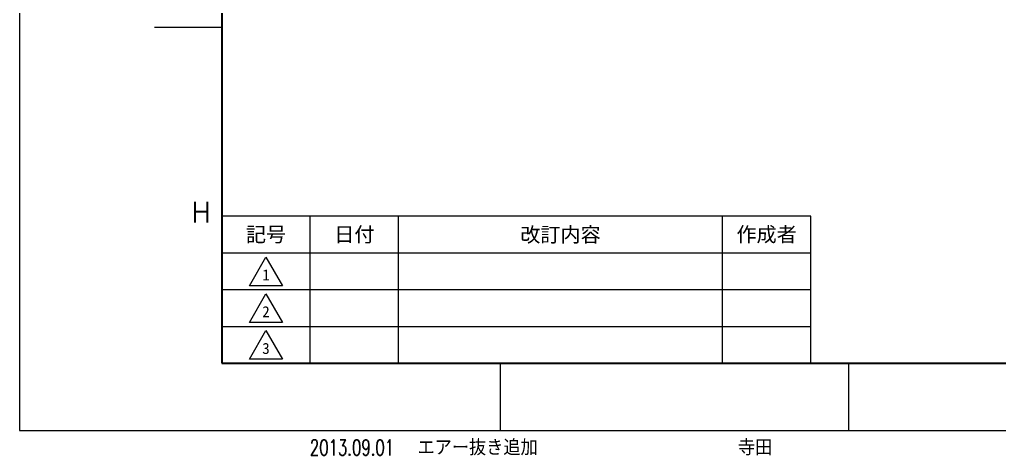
# Model space of a CAD drawing. Header units: millimetres. Extents: x -8731 to 85711, y -14522 to 31379.
# Drawn here: x -6890 to -5384, y 363 to 1033 of the extents above; entities that cross this region are included whole.
import ezdxf
from ezdxf.enums import TextEntityAlignment as Align

# ---------------------------------------------------------------- set-up
doc = ezdxf.new("R2010")
doc.units = ezdxf.units.MM
doc.header["$LTSCALE"] = 4
doc.layers.add('90_FRAME', color=5, linetype='Continuous', lineweight=35)
doc.layers.add('91_BLANK', color=5, linetype='Continuous', lineweight=0, plot=False)
doc.styles.add('KSS_TXT', font='txt.shx', dxfattribs={"bigfont": 'extfont2.shx'})
doc.styles.add('MS_G', font='MS Gothic.ttf')
doc.styles.get("Standard").update_dxf_attribs({"font": 'txt.shx', "bigfont": 'extfont2.shx'})
doc.styles.add('表題用', font='MS PGothic.ttf')

msp = doc.modelspace()

# ---------------------------------------------------------------- linework, layer by layer
at = {"layer": '90_FRAME', "color": 4, "lineweight": 13}
for p, q in [((-6579.25947, 1021.09829), (-6682.9549, 1021.09829)), ((-6151.02355, 401.58415), (-6151.02355, 504.81597)), ((-5615.55631, 401.58415), (-5615.55631, 504.81597))]:
    msp.add_line(p, q, dxfattribs=at)
at = {"layer": '90_FRAME', "color": 0, "lineweight": 13}
for p, q in [((-6443.48804, 504.81597), (-6443.48804, 731.10168)), ((-6307.71661, 504.81597), (-6307.71661, 731.10168)), ((-5809.88804, 504.81597), (-5809.88804, 731.10168)), ((-6579.25947, 617.95883), (-5674.11661, 617.95883)), ((-6579.25947, 561.3874), (-5674.11661, 561.3874))]:
    msp.add_line(p, q, dxfattribs=at)
at = {"layer": '90_FRAME', "color": 0, "lineweight": 25}
msp.add_line((-6579.25947, 674.53025), (-5674.11661, 674.53025), dxfattribs=at)
at = {"layer": '90_FRAME'}
msp.add_lwpolyline([(-6579.25947, 504.81597), (-368.11524, 504.81597), (-368.11524, 4945.24712), (-6579.25947, 4945.24712)], close=True, dxfattribs=at)
at = {"layer": '90_FRAME', "color": 0, "lineweight": 25}
msp.add_lwpolyline([(-6579.25947, 504.81597), (-5674.11661, 504.81597), (-5674.11661, 731.10168), (-6579.25947, 731.10168)], close=True, dxfattribs=at)
at = {"layer": '90_FRAME', "color": 0, "lineweight": 13}
for points in [[(-6536.8309, 623.96729), (-6511.37375, 668.06035), (-6485.91661, 623.96729), (-6536.8309, 623.96729)], [(-6536.8309, 567.39586), (-6511.37375, 611.48893), (-6485.91661, 567.39586), (-6536.8309, 567.39586)], [(-6536.8309, 510.82443), (-6511.37375, 554.9175), (-6485.91661, 510.82443), (-6536.8309, 510.82443)]]:
    msp.add_lwpolyline(points, dxfattribs=at)
at = {"layer": '91_BLANK'}
msp.add_lwpolyline([(-6890.02669, 401.58415), (-264.41981, 401.58415), (-264.41981, 5064.94255), (-6890.02669, 5064.94255)], close=True, dxfattribs=at)

# ---------------------------------------------------------------- texts
at = {"layer": '90_FRAME', "color": 0, "lineweight": 13, "style": 'KSS_TXT'}
msp.add_text('H', height=32, dxfattribs=at).set_placement((-6626.36796, 737.10942), align=Align.MIDDLE_LEFT)
at = {"layer": '90_FRAME', "color": 0, "style": '表題用'}
for s, p in [('記号', (-6511.37375, 702.81597)), ('日付', (-6375.60233, 702.81597)), ('作成者', (-5742.00233, 702.81597))]:
    msp.add_text(s, height=22.628571, dxfattribs=at).set_placement(p, align=Align.MIDDLE_CENTER)
msp.add_text('改訂内容', height=22.628571, dxfattribs=at).set_placement((-6058.80233, 702.81597), align=Align.MIDDLE)
at = {"layer": '90_FRAME', "color": 0, "lineweight": 13, "style": 'MS_G'}
for s, p in [('1', (-6511.37375, 640.5874)), ('2', (-6511.37375, 584.01597)), ('3', (-6511.37375, 527.44454))]:
    msp.add_text(s, height=16.97143, dxfattribs=at).set_placement(p, align=Align.MIDDLE)
at = {"layer": '90_FRAME', "color": 3, "lineweight": 13, "width": 0.7}
msp.add_text('2013.09.01', height=24, dxfattribs=at).set_placement((-6444.02106, 363.18624))
at = {"layer": '90_FRAME', "color": 3, "lineweight": 13}
for s, p in [('エアー抜き追加', (-6278.57181, 363.18624)), ('寺田', (-5786.08967, 363.18624))]:
    msp.add_text(s, height=24, dxfattribs=at).set_placement(p)

doc.saveas('drawing.dxf')
